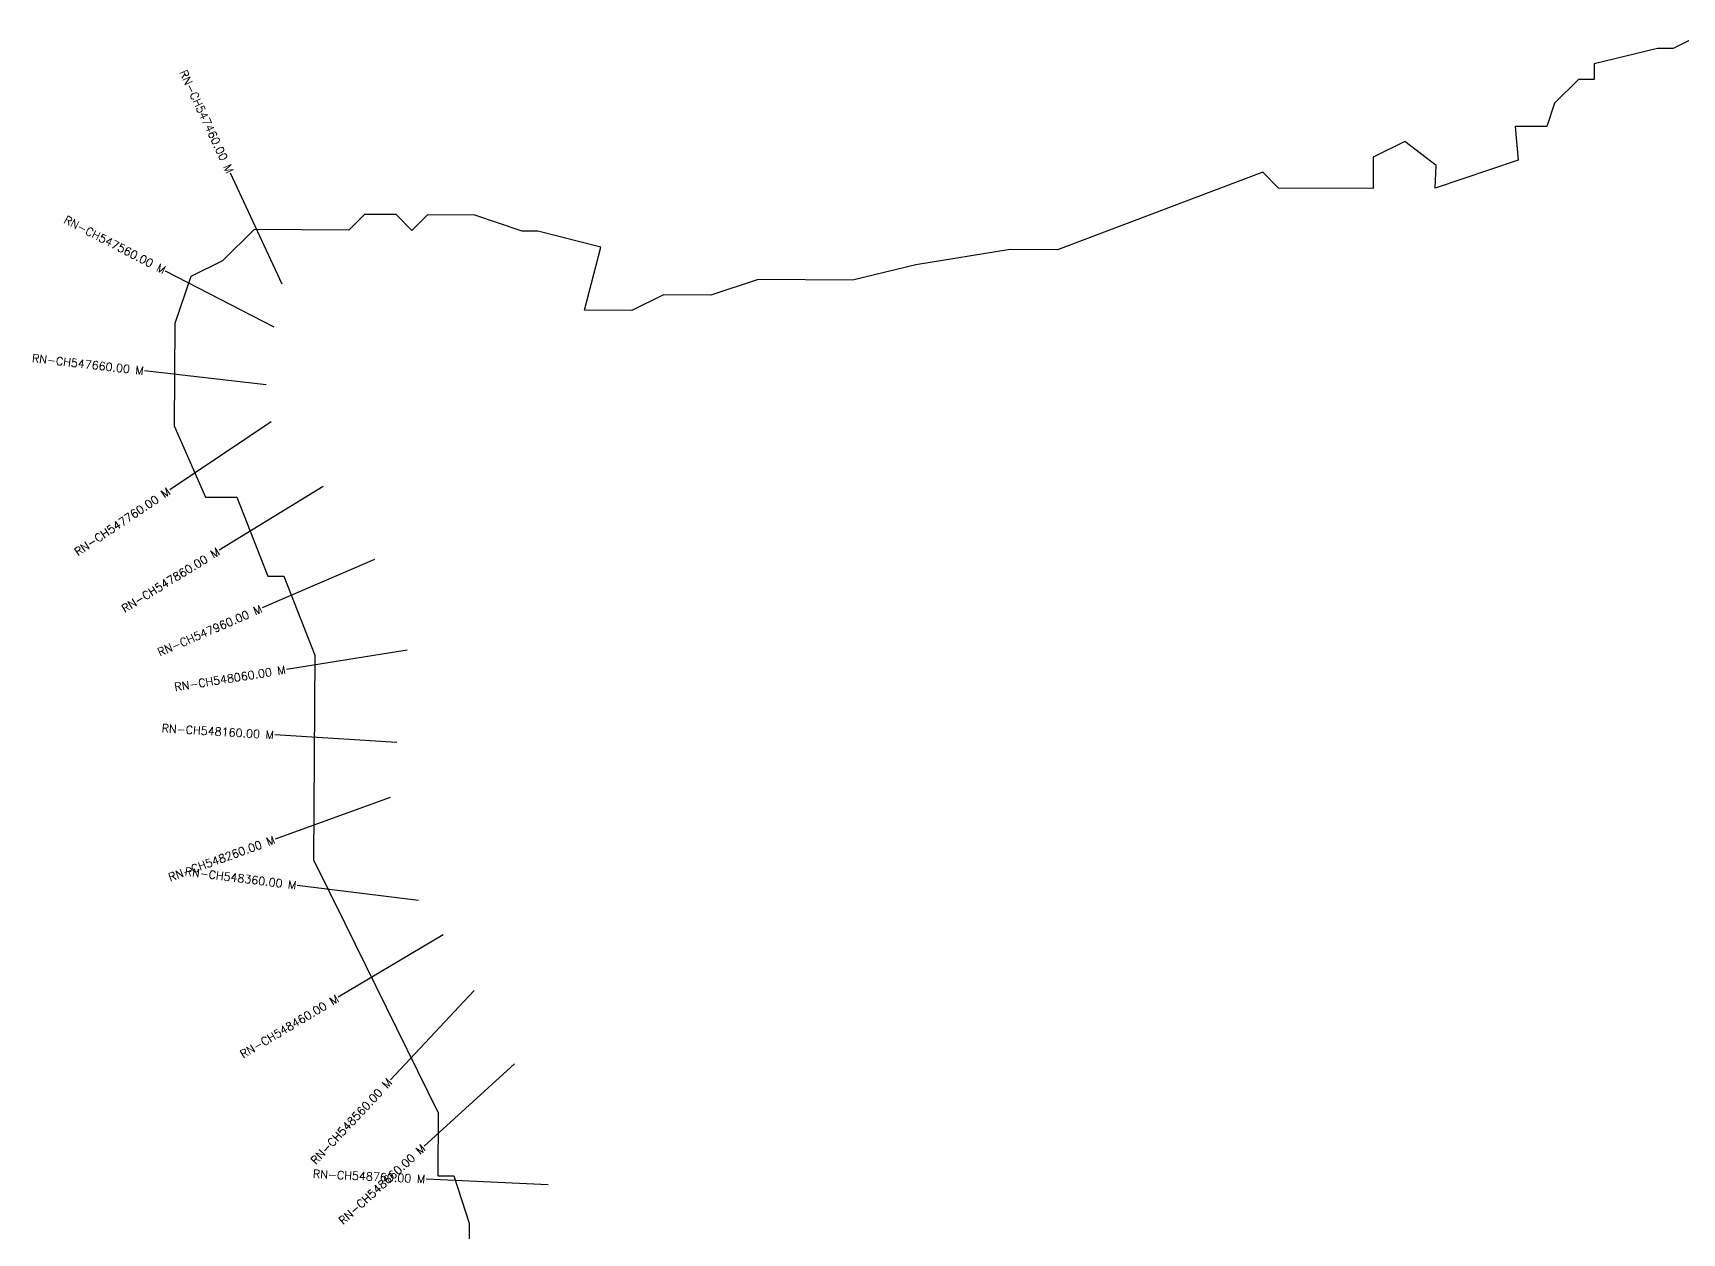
# Model space of a CAD drawing. Header units: metres. Extents: x 317942 to 321989, y 1858727 to 1863662.
# Drawn here: x 317942 to 319965, y 1861192 to 1862665 of the extents above; entities that cross this region are included whole.
import ezdxf
from ezdxf.enums import TextEntityAlignment as Align

# ---------------------------------------------------------------- set-up
doc = ezdxf.new("R2010")
doc.units = ezdxf.units.M
for name, color, linetype in [('CS', 134, 'Continuous'), ('CSMark', 6, 'Continuous'), ('VILLAGE BOUNDRY', 10, 'Continuous')]:
    doc.layers.add(name, color=color, linetype=linetype)
doc.styles.get("Standard").update_dxf_attribs({"font": 'simplex.shx'})

msp = doc.modelspace()

# ---------------------------------------------------------------- linework, layer by layer
at = {"layer": 'CS'}
for p, q in [((318247.3, 1862356.7), (318184.1, 1862492.8)), ((318237.5, 1862304), (318104.3, 1862372.9)), ((318227.6, 1862233.2), (318078.5, 1862250.3)), ((318234, 1862187.7), (318109.4, 1862104.2)), ((318297.9, 1862108.6), (318170.1, 1862030.1)), ((318360.6, 1862018.6), (318222.8, 1861959.3)), ((318400.8, 1861907.4), (318252.6, 1861883.9)), ((318388, 1861794.2), (318238.3, 1861803.4)), ((318380.1, 1861726.8), (318239, 1861675.7)), ((318414.8, 1861600.2), (318265.9, 1861618.8)), ((318445.2, 1861558.3), (318316.3, 1861481.5)), ((318482.9, 1861489.6), (318380.3, 1861380.2)), ((318532.7, 1861399.8), (318421.7, 1861298.9)), ((318573.9, 1861251.2), (318424, 1861258.2))]:
    msp.add_line(p, q, dxfattribs=at)
at = {"layer": 'VILLAGE BOUNDRY'}
msp.add_lwpolyline([(319993.3, 1862665.1), (319954.5, 1862646), (319935.2, 1862646.1), (319857.7, 1862627.2), (319857.6, 1862607.8), (319838.3, 1862608), (319809.1, 1862579.1), (319799.3, 1862550.2), (319760.6, 1862550.4), (319764.5, 1862508.9), (319662.6, 1862474.5), (319663.7, 1862502.6), (319625.2, 1862531.8), (319586.4, 1862512.7), (319586.2, 1862474), (319470.2, 1862474.7), (319450.9, 1862494.1), (319199.1, 1862398.9), (319141, 1862399.2), (319024.9, 1862380.5), (318947.5, 1862361.6), (318831.5, 1862362.3), (318773.4, 1862343.3), (318715.3, 1862343.6), (318676.6, 1862324.5), (318618.6, 1862324.8), (318638.3, 1862402), (318561.1, 1862421.8), (318541.8, 1862421.9), (318483.9, 1862441.6), (318425.9, 1862441.9), (318406.5, 1862422.7), (318387.2, 1862442.2), (318348.5, 1862442.4), (318329.1, 1862423.1), (318213.1, 1862423.8), (318174.2, 1862385.4), (318135.4, 1862366.2), (318115.7, 1862308.3), (318115, 1862182.7), (318153.2, 1862095.4), (318191.9, 1862095.2), (318230, 1861998.3), (318249.4, 1861998.2), (318287.4, 1861901.3), (318286, 1861650), (318324.3, 1861572.4), (318362.5, 1861494.9), (318439, 1861339.7), (318438.5, 1861262.4), (318457.9, 1861262.3), (318476.9, 1861204.2), (318476.8, 1861184.8)], dxfattribs=at)

# ---------------------------------------------------------------- texts
at = {"layer": 'CSMark'}
for s, rotation, p in [('RN-CH547460.00 M', 294.8961, (318183.7, 1862493.7)), ('RN-CH547560.00 M', 332.641, (318103.4, 1862373.4)), ('RN-CH547660.00 M', 353.4542, (318077.6, 1862250.4)), ('RN-CH547760.00 M', 33.8242, (318108.6, 1862103.7)), ('RN-CH547860.00 M', 31.5557, (318169.2, 1862029.6)), ('RN-CH547960.00 M', 23.3067, (318221.9, 1861958.9)), ('RN-CH548060.00 M', 9.0304, (318251.6, 1861883.7)), ('RN-CH548160.00 M', 356.4941, (318237.3, 1861803.4)), ('RN-CH548260.00 M', 19.9124, (318238.1, 1861675.3)), ('RN-CH548360.00 M', 352.8718, (318264.9, 1861618.9)), ('RN-CH548460.00 M', 30.7873, (318315.5, 1861481)), ('RN-CH548560.00 M', 46.8316, (318379.6, 1861379.5)), ('RN-CH548660.00 M', 42.2987, (318421, 1861298.2)), ('RN-CH548760.00 M', 357.3054, (318423, 1861258.3))]:
    msp.add_text(s, height=10, rotation=rotation, dxfattribs=at).set_placement(p, align=Align.MIDDLE_RIGHT)

doc.saveas('drawing.dxf')
